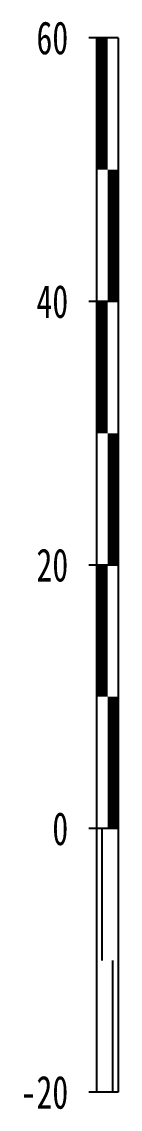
# Model space of a CAD drawing. Header units: millimetres. Extents: x 4628 to 974470, y 12613 to 383573.
# Drawn here: x 4628 to 11743, y 12613 to 95123 of the extents above; entities that cross this region are included whole.
import ezdxf
from ezdxf.enums import TextEntityAlignment as Align

# ---------------------------------------------------------------- set-up
doc = ezdxf.new("R2010")
doc.units = ezdxf.units.MM
doc.layers.add('桥 标高', color=4, linetype='Continuous', lineweight=15)
doc.layers.add('纵_标尺', color=7, linetype='Continuous')
doc.styles.add('仿宋字', font='', dxfattribs={"width": 0.7})
doc.styles.get('仿宋字').set_extended_font_data('仿宋_GB2312')

msp = doc.modelspace()

# ---------------------------------------------------------------- linework, layer by layer
at = {"layer": '纵_标尺'}
for p, q in [((11742.9, 93903.8), (9542.9, 93903.8)), ((11742.9, 73903.8), (9542.9, 73903.8)), ((11742.9, 53903.8), (9542.9, 53903.8)), ((11742.9, 33903.8), (9542.9, 33903.8)), ((10542.9, 23903.8), (10542.9, 33903.8)), ((11342.9, 13903.8), (11342.9, 23903.8)), ((11742.9, 13903.8), (9542.9, 13903.8))]:
    msp.add_line(p, q, dxfattribs=at)
at = {"layer": '纵_标尺', "const_width": 800, "flags": 128}
for points in [[(10542.9, 83903.8), (10542.9, 93903.8)], [(11342.9, 73903.8), (11342.9, 83903.8)], [(10542.9, 63903.8), (10542.9, 73903.8)], [(11342.9, 53903.8), (11342.9, 63903.8)], [(10542.9, 43903.8), (10542.9, 53903.8)], [(11342.9, 33903.8), (11342.9, 43903.8)]]:
    msp.add_lwpolyline(points, dxfattribs=at)
at = {"layer": '纵_标尺'}
for points in [[(10142.9, 13903.8), (10142.9, 93903.8)], [(11742.9, 93903.8), (11742.9, 13903.8)]]:
    msp.add_lwpolyline(points, dxfattribs=at)

# ---------------------------------------------------------------- texts
at = {"layer": '桥 标高', "style": '仿宋字', "width": 0.707}
for s, p in [('60', (7978.1, 93903.8)), ('40', (7978.1, 73903.8)), ('20', (7978.1, 53903.8)), ('0', (7978.1, 33903.8)), ('-20', (7978.1, 13903.8))]:
    msp.add_text(s, height=2500, dxfattribs=at).set_placement(p, align=Align.MIDDLE_RIGHT)

doc.saveas('drawing.dxf')
